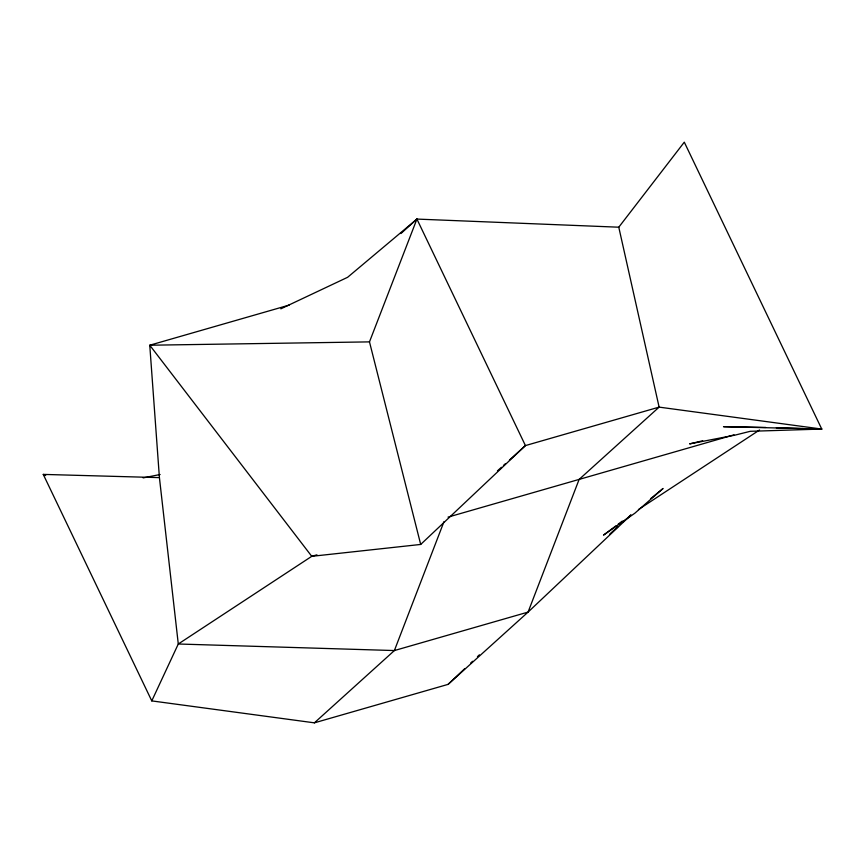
<?xml version="1.0" encoding="UTF-8"?>
<svg xmlns="http://www.w3.org/2000/svg" width="865" height="865" viewBox="0 0 865 865"><rect width="100%" height="100%" fill="white"/><g stroke="black" fill="none" stroke-linecap="round" stroke-linejoin="round"><path stroke-width="1.3" d="M443.994 521.627L394.386 650.556L314.395 722.837L151.775 700.899L43.25 474.398L159.419 477.621L178.287 644.003L151.775 700.899M630.866 515.075L528.072 612.096L394.386 650.556L178.287 644.003L311.757 556.325L420.693 544.442L369.485 341.88L416.919 219.083L618.778 227.203L684.291 142.163L821.75 429.062L750.301 431.3L734.904 435.16L689.643 443.886L702.64 440.782M420.693 544.442L525.433 445.583L659.119 407.123L821.75 429.062L723.508 426.683L765.698 427.44M314.395 722.837L448.081 684.377L464.721 668.667M470.603 663.131L472.56 661.282M477.448 656.665L479.405 654.816M400.917 233.539L416.919 219.083L525.433 445.583L509.442 460.039M497.44 470.884L501.44 467.273M503.441 465.457L505.441 463.651M609.825 534.008L617.826 526.785M622.822 522.265L630.823 515.043M448.081 684.377L528.072 612.096L579.128 479.405L659.119 407.123L618.778 227.203M416.919 219.083L347.6 277.308L280.811 308.837M650.556 498.727L663.066 488.487L634.856 513.215L603.51 535.121L616.075 525.736M618.172 524.168L622.357 521.044M638.435 509.55L759.567 429.981M289.17 305.107L149.764 345.221L159.419 477.621M316.947 554.833L311.757 556.325L149.764 345.221L369.485 341.88M448.038 517.119L734.028 434.846M143.125 477.891L160.133 474.507M776.37 427.743L803.066 428.521M805.737 428.597L821.75 429.062L815.144 428.64M43.25 474.398L45.672 475.555"/></g></svg>
